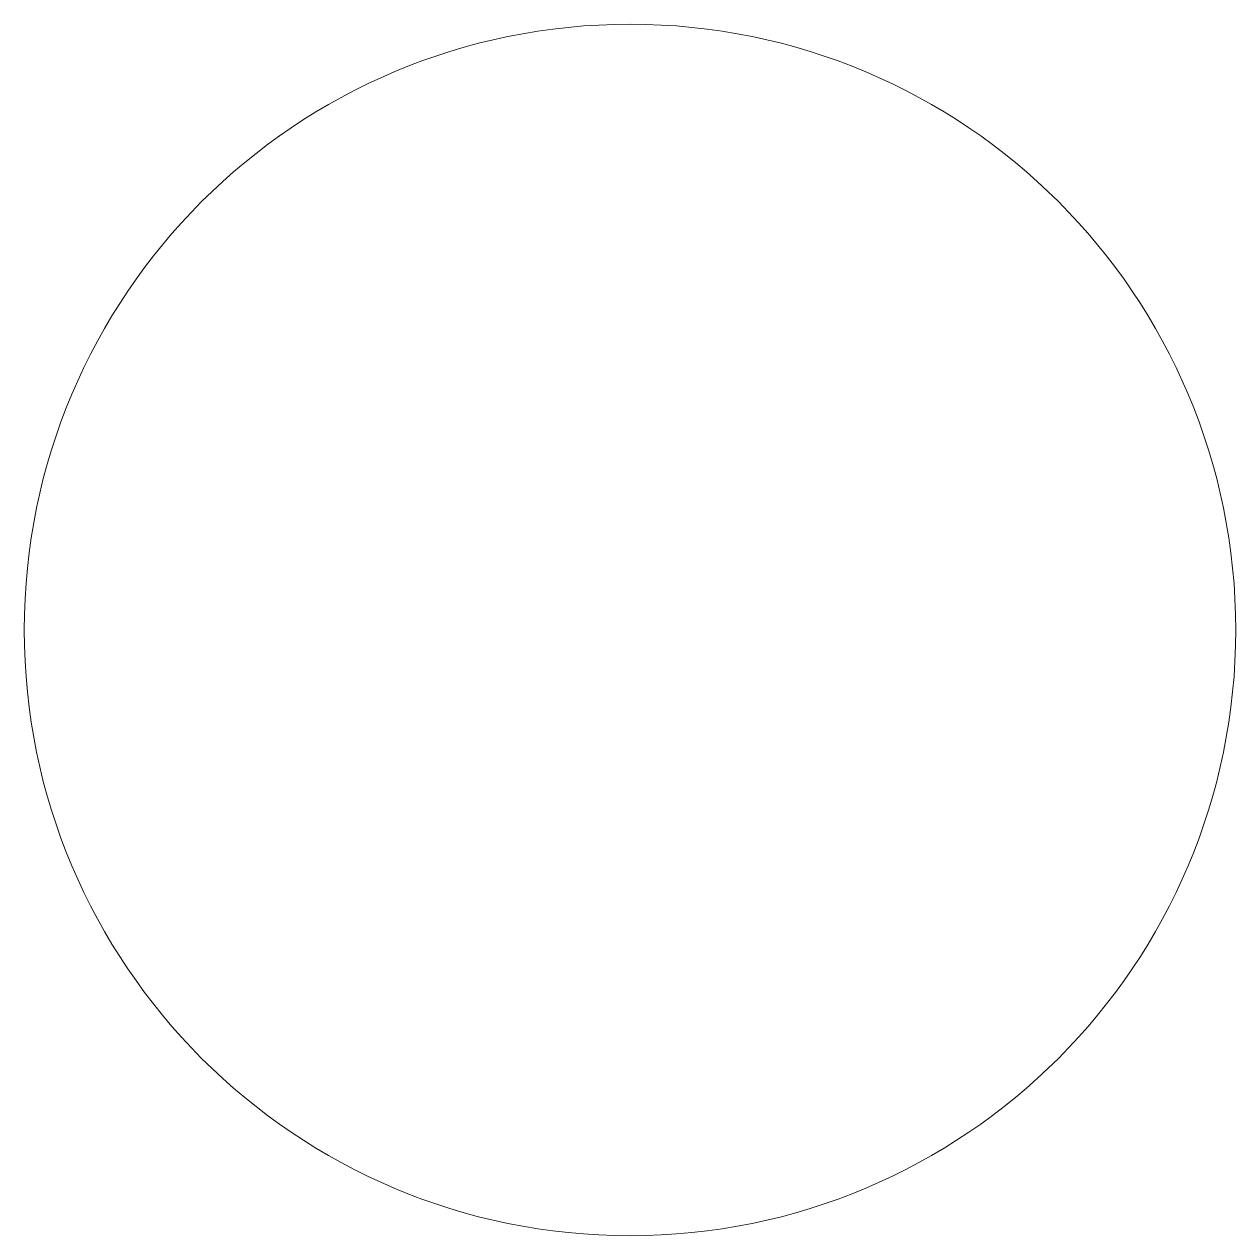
# Model space of a CAD drawing. Header units: feet. Extents: x -36.93 to -30.27, y 60.92 to 67.58.
import ezdxf

# ---------------------------------------------------------------- set-up
doc = ezdxf.new("R2010")
doc.units = ezdxf.units.FT
doc.header["$MEASUREMENT"] = 0
doc.layers.add('E201-2nd-Floor-Duplex-XYZ', color=6, linetype='Continuous', lineweight=9)

msp = doc.modelspace()

# ---------------------------------------------------------------- linework, layer by layer
at = {"layer": 'E201-2nd-Floor-Duplex-XYZ'}
msp.add_circle((-33.6041, 64.251), 3.33, dxfattribs=at)

doc.saveas('drawing.dxf')
